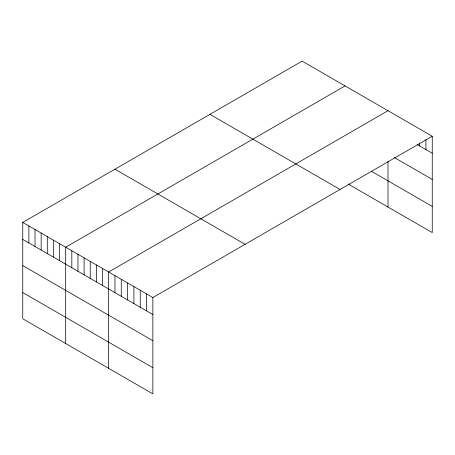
<?xml version="1.0" encoding="UTF-8"?>
<svg xmlns="http://www.w3.org/2000/svg" width="455" height="455" viewBox="0 0 455 455"><rect width="100%" height="100%" fill="white"/><g stroke="black" fill="none" stroke-linecap="round" stroke-linejoin="round"><path stroke-width="0.68" d="M22.75 222.421L152.874 297.547L152.874 393.876L22.75 318.75L22.75 222.421L302.126 61.124L432.25 136.25L432.25 232.579L348.132 184.013M345.066 85.915L65.691 247.213L65.691 343.542M388.007 110.707L108.631 272.005L108.631 368.334M152.874 297.547L432.25 136.25M417.309 144.616L432.25 153.238M394.326 157.527L432.25 179.424M371.445 171.29L432.25 206.399M209.931 114.353L340.056 189.479M114.944 169.192L245.069 244.318M22.75 239.41L152.874 314.536M22.75 265.589L152.874 340.715M22.75 292.565L152.874 367.691M425.931 139.679L425.931 149.593M419.607 143.109L419.607 145.941M388.007 161.298L388.007 207.036M146.555 293.896L146.555 310.884M140.231 290.25L140.231 307.239M133.912 286.599L133.912 303.587M127.593 282.953L127.593 299.942M121.275 279.302L121.275 296.29M114.95 275.65L114.95 292.639M102.5 268.461L102.5 285.45M96.363 264.918L96.363 281.907M90.226 261.38L90.226 278.369M84.095 257.837L84.095 274.826M77.959 254.294L77.959 271.282M71.827 250.756L71.827 267.745M59.554 243.67L59.554 260.658M53.423 240.126L53.423 257.115M47.286 236.589L47.286 253.577M41.155 233.045L41.155 250.034M35.018 229.502L35.018 246.491M28.887 225.964L28.887 242.953"/></g></svg>
